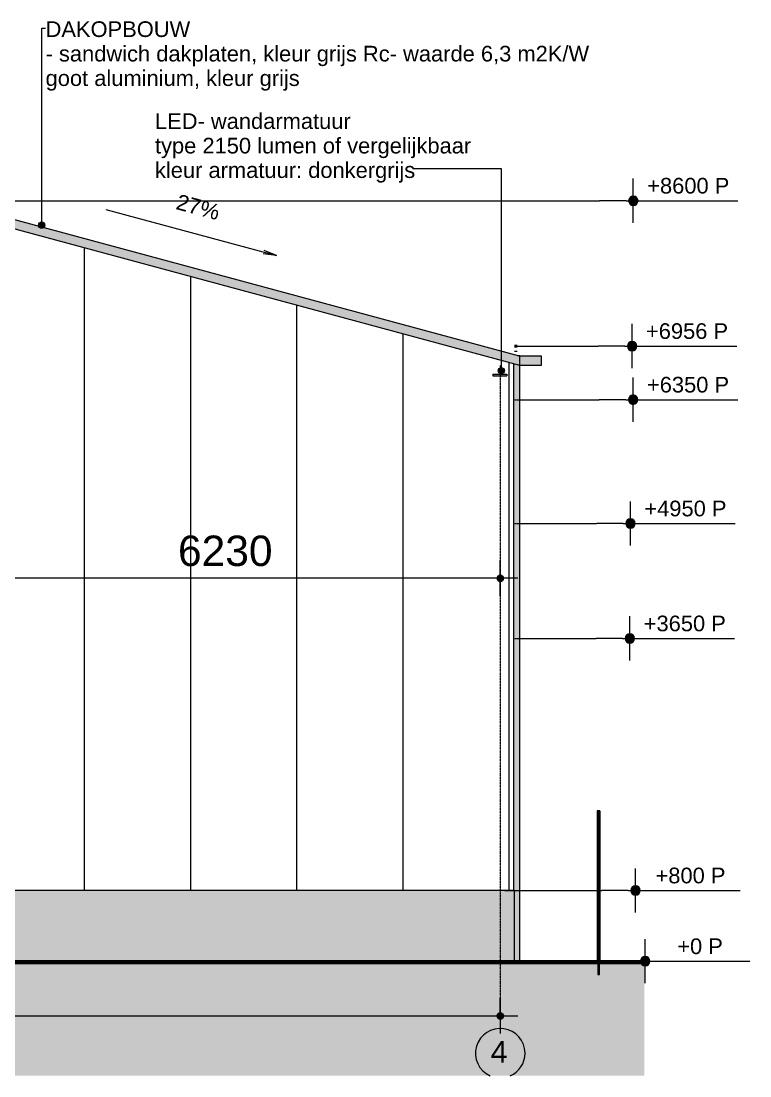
# Model space of a CAD drawing. Header units: millimetres. Extents: x 48682 to 485846, y -7071 to 11878.
# Drawn here: x 473204 to 481441, y -1297 to 10631 of the extents above; entities that cross this region are included whole.
import ezdxf

# ---------------------------------------------------------------- set-up
doc = ezdxf.new("R2010")
doc.units = ezdxf.units.MM
for name, pattern in [('Dash', [6.35, 3.175, -3.175]), ('dash-dash', [6, 3, -1, 1, -1]), ('Hidden', [4, 2, -2]), ('WBDBO_30', [5.75, 3.6, -0.8, 0.55, -0.8])]:
    doc.linetypes.add(name, pattern=pattern)
for name, color, linetype, lineweight in [('A-ANNO-DIMS', 211, 'Continuous', 9), ('A-ANNO-DIMS-100', 211, 'Continuous', 9), ('A-DETL', 90, 'Continuous', 13), ('A-DETL-GENF', 92, 'Continuous', 13), ('A-FLOR', 192, 'Continuous', 18), ('A-FLOR-HRAL', 11, 'Continuous', 13), ('A-WALL', 113, 'Continuous', 13), ('A-WALL-PATT', 111, 'Continuous', 13), ('C-TOPO', 7, 'Continuous', 13), ('E-LITE-EQPM', 33, 'Continuous', 13), ('G-ANNO-DIMS', 111, 'Continuous', 9), ('G-ANNO-TEXT', 231, 'Continuous', 9), ('S-COLS', 52, 'Continuous', 18), ('S-COLS-HDLN', 52, 'Hidden', 9)]:
    doc.layers.add(name, color=color, linetype=linetype, lineweight=lineweight)
doc.styles.add('Arial', font='arial.ttf', dxfattribs={"height": 177.035928})
doc.styles.add('Arial_1', font='arial.ttf', dxfattribs={"height": 245.883234})
doc.styles.add('Arial_2', font='arial.ttf', dxfattribs={"height": 344.236527})
doc.dimstyles.new('3_5mm', dxfattribs={"dimscale": 304.8, "dimtxt": 350, "dimasz": 0.918635, "dimexe": 0.656168, "dimexo": 0.0625, "dimgap": 0.114829, "dimtad": 1, "dimdec": 4, "dimzin": 0, "dimdsep": 46, "dimtxsty": 'Arial_2', "dimblk1": 'DOTSMALL', "dimblk2": 'DOTSMALL', "dimsah": 1, "dimcen": 0.09, "dimdle": 0.656168, "dimazin": 0, "dimtfac": 1, "dimtdec": 4, "dimtix": 1, "dimtmove": 0, "dimatfit": 3, "dimfxl": 0.656168, "dimfxlon": 1, "dimtvp": 1, "dimtolj": 1, "dimtzin": 0, "dimlwd": 13, "dimlwe": 13, "dimarcsym": 2})
pattern_1 = [(90, (478720.4, 0), (-1200, 7e-14), [])]

# ---------------------------------------------------------------- blocks, each defined once
blk = doc.blocks.new('Railing - std-8001898-rechtergebouw zuidwestgevel')
at = {"layer": 'A-FLOR-HRAL'}
h = blk.add_hatch(color=256, dxfattribs=at)
h.paths.add_polyline_path([(104515, -10), (104515, 1700), (104510, 1700), (104510, -10)], flags=0)
h.paths.add_polyline_path([(104535, -10), (104540, -10), (104540, 1700), (104535, 1700), (104535, 168)], flags=0)
for p, q in [((104510, 1700), (104510, -10)), ((104515, 1700), (104510, 1700)), ((104540, 1700), (104535, 1700)), ((104540, 1700), (104540, -10))]:
    blk.add_line(p, q, dxfattribs=at)
blk = doc.blocks.new('Railing - Railing-8087360-rechtergebouw zuidwestgevel')
at = {"layer": 'A-FLOR-HRAL'}
blk.add_hatch(color=256, dxfattribs=at).paths.add_polyline_path([(104515, -150), (104535, -150), (104535, 1700), (104515, 1700), (104515, -63)], flags=0)
for p, q in [((104535, 1700), (104515, 1700)), ((104515, 1700), (104515, -150)), ((104535, -150), (104535, 1700)), ((104515, -150), (104535, -150))]:
    blk.add_line(p, q, dxfattribs=at)
blk.add_blockref('Railing - std-8001898-rechtergebouw zuidwestgevel', (0, 0))
blk = doc.blocks.new('300_28_ISR_kolom_buis - ø70x3_6 2-8360458-rechtergebouw zuidwestgevel')
at = {"layer": 'S-COLS-HDLN', "linetype": 'Continuous', "lineweight": 18}
h = blk.add_hatch(color=256, dxfattribs=at)
h.paths.add_polyline_path([(103574, 0), (103634, 0), (103634, 6740), (103630, 6740), (103630, 6741), (103564, 6759), (103564, 800), (103574, 800), (103574, 168)], flags=0)
h.paths.add_polyline_path([(103634, 6841), (103634, 6850), (103599, 6849), (103633, 6841)], flags=0)
at = {"layer": 'A-DETL', "lineweight": 18}
for p, q in [((103634, 6841), (103634, 6850)), ((103634, 0), (103634, 6740))]:
    blk.add_line(p, q, dxfattribs=at)
at = {"layer": 'S-COLS', "linetype": 'Hidden', "lineweight": 9}
for p, q in [((103631, 6850), (103631, 6841)), ((103568, 800), (103568, 6758)), ((103631, 6740), (103631, 0))]:
    blk.add_line(p, q, dxfattribs=at)
at = {"layer": 'S-COLS-HDLN'}
for p, q in [((103597, 6850), (103634, 6850)), ((103634, 0), (103575, 0))]:
    blk.add_line(p, q, dxfattribs=at)
blk = doc.blocks.new('200_VAE_63_spotlamp - rond-8711746-rechtergebouw zuidwestgevel')
at = {"layer": 'E-LITE-EQPM'}
blk.add_hatch(color=256, dxfattribs=at).paths.add_polyline_path([(103329, 6620), (103489, 6620), (103489, 6640), (103329, 6640)], flags=0)
for p, q in [((103329, 6640), (103489, 6640)), ((103329, 6640), (103329, 6620)), ((103329, 6620), (103489, 6620)), ((103489, 6640), (103489, 6620))]:
    blk.add_line(p, q, dxfattribs=at)
blk = doc.blocks.new('Spot Elevations - 1_8-7718674-rechtergebouw zuidwestgevel')
at = {"layer": 'G-ANNO-DIMS'}
h = blk.add_hatch(color=256, dxfattribs=at)
edge = h.paths.add_edge_path(flags=0)
edge.add_arc((105052, 0), 53, 360, 540)
edge.add_arc((105052, 0), 53, 180, 360)
at = {"layer": 'G-ANNO-DIMS', "lineweight": 13}
for p, q in [((105052, -250), (105052, 250)), ((104970, 0), (104670, 0)), ((104970, 0), (106235, 0))]:
    blk.add_line(p, q, dxfattribs=at)
for start, end in [(360, 180), (180, 360)]:
    blk.add_arc((105052, 0), 53, start, end, dxfattribs=at)
blk = doc.blocks.new('DIMBLOCK76-rechtergebouw zuidwestgevel')
at = {"layer": 'A-ANNO-DIMS-100', "lineweight": 25}
h = blk.add_hatch(color=256, dxfattribs=at)
edge = h.paths.add_edge_path(flags=0)
edge.add_arc((465940, -619), 35, 0, 360)
h = blk.add_hatch(color=256, dxfattribs=at)
edge = h.paths.add_edge_path(flags=0)
edge.add_arc((478620, -619), 35, 0, 360)
at = {"layer": 'A-ANNO-DIMS-100', "lineweight": 13}
for p, q in [((465940, -419), (465940, -819)), ((465940, -619), (465940, -419)), ((478620, -419), (478620, -819)), ((478620, -619), (478620, -419)), ((465740, -619), (478820, -619))]:
    blk.add_line(p, q, dxfattribs=at)
at = {"layer": 'A-ANNO-DIMS-100', "lineweight": 25}
for centre in [(465940, -619), (478620, -619)]:
    blk.add_circle(centre, 35, dxfattribs=at)
at = {"layer": 'A-ANNO-DIMS-100', "color": 0, "lineweight": 13, "insert": (471620, -137), "char_height": 344.2, "width": 1583.08, "attachment_point": 1, "line_spacing_factor": 0.938532, "style": 'Arial_2'}
blk.add_mtext('12680', dxfattribs=at)
blk = doc.blocks.new('_DotSmall')
at = {"color": 0, "linetype": 'ByBlock', "const_width": 0.5}
blk.add_lwpolyline([(-0.0625, 0, 1), (0.0625, 0, 1)], format="xyb", close=True, dxfattribs=at)
blk = doc.blocks.new('DIMBLOCK79-rechtergebouw zuidwestgevel')
at = {"layer": 'A-ANNO-DIMS-100', "lineweight": 25}
h = blk.add_hatch(color=256, dxfattribs=at)
edge = h.paths.add_edge_path(flags=0)
edge.add_arc((472390, 4331), 35, 0, 360)
h = blk.add_hatch(color=256, dxfattribs=at)
edge = h.paths.add_edge_path(flags=0)
edge.add_arc((478620, 4331), 35, 0, 360)
at = {"layer": 'A-ANNO-DIMS-100', "lineweight": 13}
for p, q in [((472390, 4531), (472390, 4131)), ((472390, 4331), (472390, 4531)), ((478620, 4131), (478620, 4531)), ((478820, 4331), (472190, 4331)), ((478620, 4331), (478620, 4131))]:
    blk.add_line(p, q, dxfattribs=at)
at = {"layer": 'A-ANNO-DIMS-100', "lineweight": 25}
for centre in [(472390, 4331), (478620, 4331)]:
    blk.add_circle(centre, 35, dxfattribs=at)
at = {"layer": 'A-ANNO-DIMS-100', "color": 0, "lineweight": 13, "insert": (474977, 4813), "char_height": 344.2, "width": 1266.46, "attachment_point": 1, "line_spacing_factor": 0.938532, "style": 'Arial_2'}
blk.add_mtext('6230', dxfattribs=at)

msp = doc.modelspace()

# ---------------------------------------------------------------- hatches: boundary and pattern name
at = {"layer": 'A-DETL-GENF'}
msp.add_hatch(color=9, dxfattribs=at).paths.add_polyline_path([(479085.61444, 6740), (479085.61444, 6841.25039), (478835.74961, 6841.25039), (478835.74961, 6740), (478840.37487, 6740)], flags=0)
at = {"layer": 'A-FLOR'}
msp.add_hatch(color=256, dxfattribs=at).paths.add_polyline_path([(478835.74961, 6741.25039), (478835.74961, 6841.25039), (472330.00507, 8600), (472330.62261, 8499.83306), (478829.74329, 6742.87412)], flags=0)
at = {"layer": 'A-WALL'}
msp.add_hatch(color=256, dxfattribs=at).paths.add_polyline_path([(465989.63527, 0), (478780.37487, 0), (478780.37487, 800), (465989.63527, 800), (465989.63527, 167.86838)], flags=0)
at = {"layer": 'A-WALL-PATT', "lineweight": 9}
h = msp.add_hatch(dxfattribs=at)
h.set_pattern_fill('FP_20', color=256, style=0, pattern_type=2)
h.set_pattern_definition(pattern_1)
h.paths.add_polyline_path([(465989.63527, 800), (478670.37487, 800), (478670.37487, 6620.43988), (478535.59248, 6620.43988), (478535.59248, 6640.43988), (478670.37487, 6640.43988), (478670.37487, 6785.95745), (472330.00507, 8499.32706), (465989.63527, 6785.28451), (465989.63527, 899.27973)], flags=0)
h.paths.add_polyline_path([(467539.63527, 5000), (467539.63527, 6350), (472389.63527, 6350), (472389.63527, 5000), (468894.56942, 5000)], flags=0)
h = msp.add_hatch(dxfattribs=at)
h.set_pattern_fill('FP_20', color=256, style=0, pattern_type=2)
h.set_pattern_definition(pattern_1)
h.paths.add_polyline_path([(478770.37487, 800), (478770.37487, 6758.92366), (478670.37487, 6785.95745), (478670.37487, 6640.43988), (478695.59248, 6640.43988), (478695.59248, 6620.43988), (478670.37487, 6620.43988), (478670.37487, 800)], flags=0)
at = {"layer": 'C-TOPO'}
msp.add_hatch(color=256, dxfattribs=at).paths.add_polyline_path([(465109.74128, -1294.95431), (480249.05384, -1294.95431), (480249.05384, -10), (479741.20163, -10), (479741.20163, -150), (479721.20163, -150), (479721.20163, -10), (465109.74128, -10), (465109.74128, -563.54296)], flags=0)
at = {"layer": 'G-ANNO-TEXT'}
h = msp.add_hatch(color=250, dxfattribs=at)
edge = h.paths.add_edge_path(flags=0)
edge.add_arc((473437.40453, 8323.36656), 35, 0, 360)
h = msp.add_hatch(color=250, dxfattribs=at)
edge = h.paths.add_edge_path(flags=0)
edge.add_arc((478632.77703, 6676.69535), 35, 0, 360)

# ---------------------------------------------------------------- linework, layer by layer
at = {"layer": 'A-DETL', "lineweight": 18}
for p, q in [((478835.74961, 6841.25039), (472330.00507, 8600)), ((472330.00507, 8500), (478835.74961, 6741.25039)), ((478770.37487, 6758.92366), (478770.37487, 800)), ((478780.37487, 800), (465809.63527, 800)), ((478780.37487, 0), (478780.37487, 800)), ((465809.63527, 0), (478780.37487, 0))]:
    msp.add_line(p, q, dxfattribs=at)
at = {"layer": 'A-DETL', "linetype": 'WBDBO_30', "lineweight": 50}
msp.add_line((478780.37487, 6956), (478810.37487, 6956), dxfattribs=at)
at = {"layer": 'A-DETL', "lineweight": 9}
msp.add_line((478780.37487, 6900), (478810.37487, 6900), dxfattribs=at)
at = {"layer": 'A-DETL'}
for p, q in [((479085.61444, 6841.25039), (478835.74961, 6841.25039)), ((478835.74961, 6841.25039), (478835.74961, 6740)), ((479085.61444, 6740), (479085.61444, 6841.25039)), ((478835.74961, 6740), (479085.61444, 6740))]:
    msp.add_line(p, q, dxfattribs=at)
at = {"layer": 'A-DETL', "linetype": 'dash-dash', "lineweight": 9}
msp.add_line((478619.63527, 6740), (478619.63527, -760), dxfattribs=at)
at = {"layer": 'A-DETL', "linetype": 'Dash', "lineweight": 9}
for p, q in [((478770.37487, 6350), (478836.77487, 6350)), ((478770.37487, 4950), (478836.77487, 4950)), ((478770.37487, 3650), (478836.77487, 3650))]:
    msp.add_line(p, q, dxfattribs=at)
at = {"layer": 'A-DETL', "lineweight": 9}
for start, end in [(0, 245.864110302), (293.46505936, 360)]:
    msp.add_arc((478619.63527, -1040), 280, start, end, dxfattribs=at)
at = {"layer": 'C-TOPO', "lineweight": 100}
for p, q in [((479721.20163, -10), (465109.74128, -10)), ((480249.05384, -10), (479741.20163, -10))]:
    msp.add_line(p, q, dxfattribs=at)
at = {"layer": 'C-TOPO'}
for p, q in [((479721.20163, -10), (465109.74128, -10)), ((480249.05384, -10), (479741.20163, -10))]:
    msp.add_line(p, q, dxfattribs=at)
at = {"layer": 'G-ANNO-DIMS'}
for p, q in [((472330.00507, 8600), (477859.06442, 8600)), ((477859.06442, 8600), (479741.73437, 8600)), ((478810.37487, 6956), (479146.75266, 6956)), ((479146.75266, 6956), (479727.42066, 6956)), ((478836.77487, 6350), (479154.97057, 6350)), ((479154.97057, 6350), (479738.77864, 6350)), ((478836.77487, 4950), (479206.05378, 4950)), ((479206.05378, 4950), (479709.58823, 4950)), ((478836.77487, 3650), (479067.39936, 3650)), ((479067.39936, 3650), (479702.17603, 3650)), ((478670.37487, 800), (479381.03863, 800)), ((479381.03863, 800), (479767.08172, 800)), ((478836.77487, 0), (479134.897, 0)), ((479134.897, 0), (479875.83905, 0))]:
    msp.add_line(p, q, dxfattribs=at)
at = {"layer": 'G-ANNO-DIMS', "lineweight": 13}
for p, q in [((474160.0814, 8500.79198), (476090.77527, 7978.85217)), ((476090.77527, 7978.85217), (475940.81963, 7998.9341)), ((476090.77527, 7978.85217), (475951.12683, 8037.06121))]:
    msp.add_line(p, q, dxfattribs=at)
at = {"layer": 'G-ANNO-TEXT', "color": 250}
for p, q in [((473437.40453, 10549.51277), (473480.75236, 10549.51277)), ((473437.40453, 8323.36656), (473437.40453, 10549.51277)), ((478261.34514, 8959.6657), (477633.16987, 8959.6657)), ((478632.77703, 8959.6657), (478261.34514, 8959.6657)), ((478632.77703, 6676.69535), (478632.77703, 8959.6657))]:
    msp.add_line(p, q, dxfattribs=at)
for centre in [(473437.40453, 8323.36656), (478632.77703, 6676.69535)]:
    msp.add_circle(centre, 35, dxfattribs=at)

# ---------------------------------------------------------------- block references
at = {"layer": 'A-FLOR-HRAL'}
msp.add_blockref('Railing - Railing-8087360-rechtergebouw zuidwestgevel', (375206.09312, 0), dxfattribs=at)
at = {"layer": 'E-LITE-EQPM'}
msp.add_blockref('200_VAE_63_spotlamp - rond-8711746-rechtergebouw zuidwestgevel', (375206.09312, 0), dxfattribs=at)
at = {"layer": 'G-ANNO-DIMS', "lineweight": 13}
for p in [(375071.98844, 8600), (375057.67473, 6956), (375069.0327, 6350), (375039.8423, 4950), (375032.43009, 3650), (375097.33578, 800), (375206.09312, 0)]:
    msp.add_blockref('Spot Elevations - 1_8-7718674-rechtergebouw zuidwestgevel', p, dxfattribs=at)
at = {"layer": 'S-COLS'}
msp.add_blockref('300_28_ISR_kolom_buis - ø70x3_6 2-8360458-rechtergebouw zuidwestgevel', (375206.09312, 0), dxfattribs=at)

# ---------------------------------------------------------------- texts
at = {"layer": 'G-ANNO-DIMS', "char_height": 177.035928, "attachment_point": 1, "line_spacing_factor": 0.938532, "style": 'Arial'}
for s, insert, width in [('+8600 P', (480280.95252, 8857.95901), 1105.8764616), ('+6956 P', (480266.63881, 7213.95901), 1105.8764616), ('+6350 P', (480277.99678, 6607.95901), 1105.8764616), ('+4950 P', (480248.80637, 5207.95901), 1105.8764616), ('+3650 P', (480241.39417, 3907.95901), 1105.8764616), ('+800 P', (480374.69717, 1057.95901), 941.7229243), ('+0 P', (480620.24912, 257.95901), 613.4158498)]:
    msp.add_mtext(s, dxfattribs=dict(at, insert=insert, width=width))
at = {"layer": 'G-ANNO-DIMS', "lineweight": 13, "insert": (474989.49756, 8678.4549), "char_height": 177.035928, "width": 589.6567852, "attachment_point": 1, "rotation": 344.872379178, "line_spacing_factor": 0.938532, "style": 'Arial'}
msp.add_mtext('27%', dxfattribs=at)
at = {"layer": 'G-ANNO-TEXT', "color": 7, "insert": (478511.67018, -902.65871), "char_height": 245.88323, "width": 228, "attachment_point": 1, "line_spacing_factor": 0.938532, "style": 'Arial_1'}
msp.add_mtext('4', dxfattribs=at)

# ---------------------------------------------------------------- dimensions: what is measured, and where the dimension line sits
at = {"layer": 'A-ANNO-DIMS', "lineweight": 13}
for base, p1, p2, override, picture, middle in [((472389.63527, 4331.42226), (478619.63527, 4131.42226), (472389.63527, 4531.42226), {"dimpost": '<>', "dimfxl": 6242.827885}, 'DIMBLOCK79-rechtergebouw zuidwestgevel', (475504.63527, 4542.29754)), ((478619.63527, -618.81395), (465939.63527, -418.81395), (478619.63527, -418.81395), {"dimpost": '<>', "dimfxl": 12680}, 'DIMBLOCK76-rechtergebouw zuidwestgevel', (472279.63527, -408.05608))]:
    dim = msp.add_linear_dim(base=base, p1=p1, p2=p2, dimstyle='3_5mm', override=override, dxfattribs=at)
    dim.commit()
    dim.dimension.update_dxf_attribs({"geometry": picture, "text_midpoint": middle})

# ---------------------------------------------------------------- next in the draw order: texts
at = {"layer": 'G-ANNO-TEXT', "color": 7, "insert": (473480.75236, 10628.24101), "char_height": 177.0359281, "width": 7298.3526633, "attachment_point": 1, "line_spacing_factor": 0.938532, "style": 'Arial', "bg_fill": 3, "box_fill_scale": 0, "bg_fill_color": 256, "bg_fill_true_color": 3254780160, "bg_fill_transparency": 256}
msp.add_mtext('DAKOPBOUW\\P- sandwich dakplaten, kleur grijs Rc- waarde 6,3 m2K/W\\Pgoot aluminium, kleur grijs\\P\\P\\P\\P', dxfattribs=at)

# ---------------------------------------------------------------- next in the draw order: texts
at = {"layer": 'G-ANNO-TEXT', "color": 7, "insert": (474717.28467, 9588.08624), "char_height": 177.0359281, "width": 4252.8725641, "attachment_point": 1, "line_spacing_factor": 0.938532, "style": 'Arial', "bg_fill": 3, "box_fill_scale": 0, "bg_fill_color": 256, "bg_fill_true_color": 3254780160, "bg_fill_transparency": 256}
msp.add_mtext('LED- wandarmatuur\\Ptype 2150 lumen of vergelijkbaar\\Pkleur armatuur: donkergrijs', dxfattribs=at)

doc.saveas('drawing.dxf')
